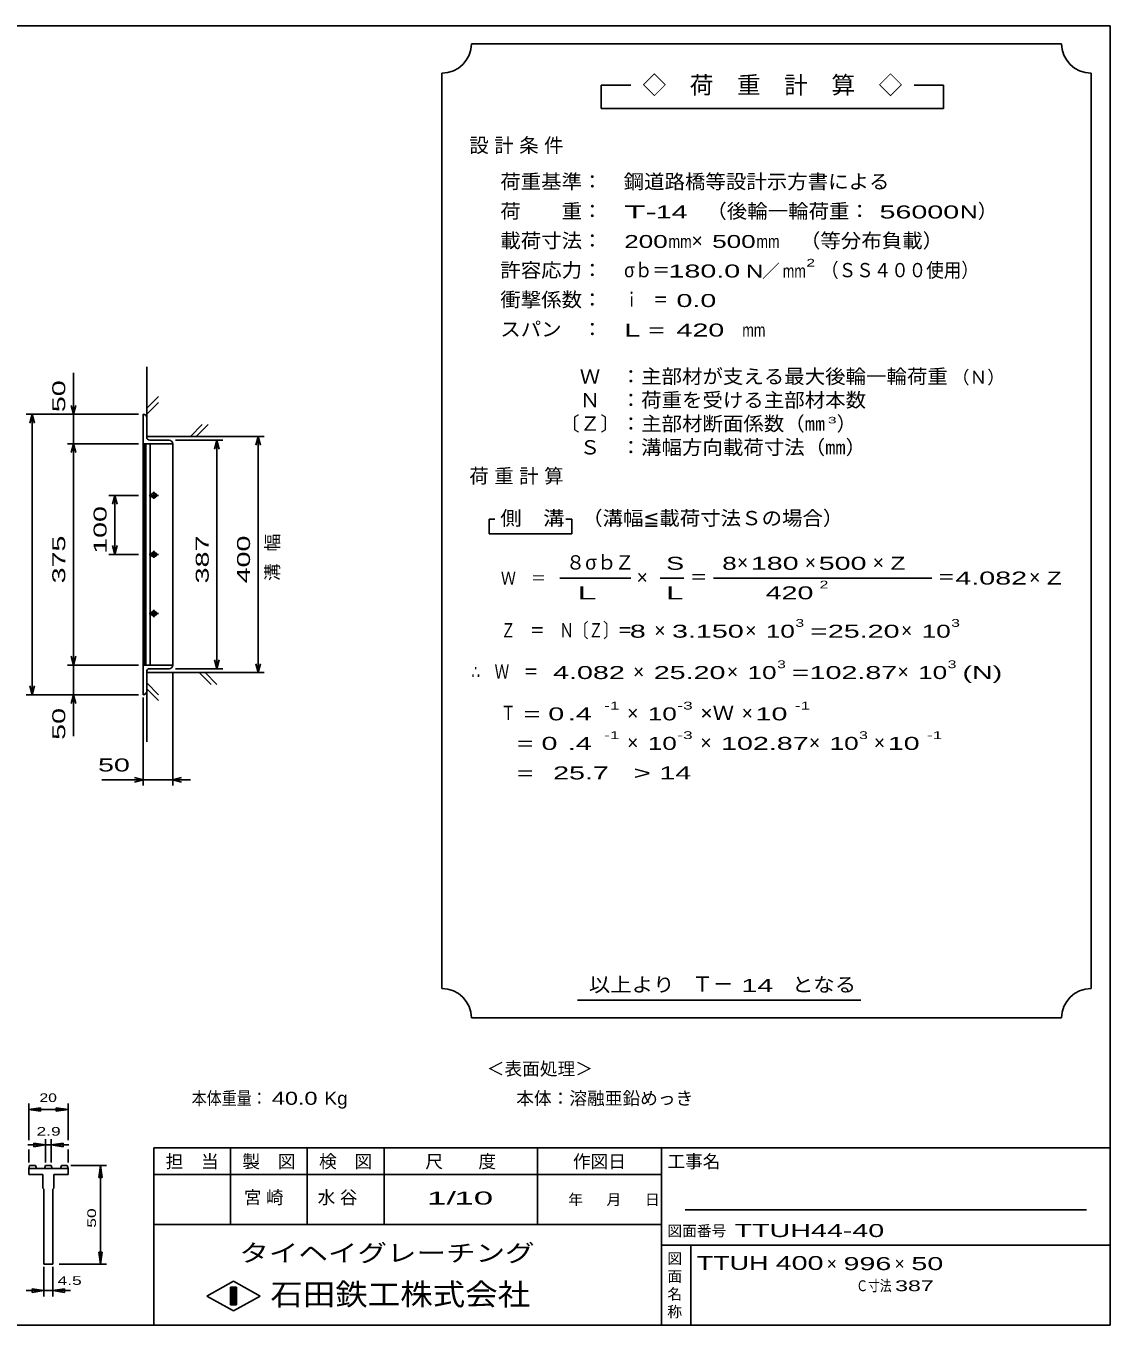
# Model space of a CAD drawing. Units: millimetres, scale not verified, with parts at other scales. Extents: x -1820 to 1736, y -1282 to 1048.
# Drawn here: x -101 to 1736, y -1152 to 1048 of the extents above; entities that cross this region are included whole.
import ezdxf
from ezdxf.enums import TextEntityAlignment as Align

# ---------------------------------------------------------------- set-up
doc = ezdxf.new("R2010")
doc.units = ezdxf.units.MM
doc.header["$LTSCALE"] = 10
for name, color, linetype, lineweight in [('0_2', 150, 'Continuous', 25), ('16', 3, 'Continuous', 25), ('22', 2, 'Continuous', 25), ('32', 4, 'Continuous', 25)]:
    doc.layers.add(name, color=color, linetype=linetype, lineweight=lineweight)
doc.styles.add('ベクトル', font='')
doc.styles.get('ベクトル').set_extended_font_data('ベクトル')

msp = doc.modelspace()

# ---------------------------------------------------------------- linework, layer by layer
at = {"layer": '0_2'}
for p, q in [((-1724, 1048.5), (1736, 1048.5)), ((1736, 1048.5), (1736, -1151.5)), ((1736, -851.5), (116, -851.5)), ((116, -851.5), (116, -1151.5)), ((246, -851.5), (246, -981.5)), ((376, -981.5), (376, -851.5)), ((506, -851.5), (506, -981.5)), ((766, -981.5), (766, -851.5)), ((976, -851.5), (976, -1151.5)), ((976, -896.5), (116, -896.5)), ((1696, -956.5), (1016, -956.5)), ((116, -981.5), (976, -981.5)), ((976, -1016.5), (1736, -1016.5)), ((1026, -1151.5), (1026, -1016.5)), ((206, -1102.5), (251, -1077.5)), ((251, -1077.5), (296, -1102.5)), ((246, -1087.5), (256, -1087.5)), ((246, -1117.5), (246, -1087.5)), ((246, -1087.5), (248, -1087.5)), ((248, -1087.5), (248, -1117.5)), ((250, -1117.5), (250, -1087.5)), ((250, -1087.5), (252, -1087.5)), ((252, -1087.5), (252, -1117.5)), ((254, -1117.5), (254, -1087.5)), ((254, -1087.5), (256, -1087.5)), ((256, -1087.5), (256, -1117.5)), ((256, -1087.5), (256, -1117.5)), ((251, -1127.5), (206, -1102.5)), ((256, -1117.5), (246, -1117.5)), ((248, -1117.5), (250, -1117.5)), ((296, -1102.5), (251, -1127.5)), ((252, -1117.5), (254, -1117.5)), ((1736, -1151.5), (-1724, -1151.5))]:
    msp.add_line(p, q, dxfattribs=at)
at = {"layer": '16'}
for p, q in [((98, 391), (98, 341)), ((104, 352), (104, 385)), ((98, 341), (148, 341)), ((98, 341), (98, -34)), ((148, 341), (98, 341)), ((99.5, 341), (99.5, -34)), ((102.5, -34), (102.5, 341)), ((142, 347), (109, 347)), ((110, 341), (110, -34)), ((148, -34), (148, 341)), ((108, 253.5), (124, 253.5)), ((118, 256.5), (114, 256.5)), ((114, 250.5), (118, 250.5)), ((116, 259.5), (116, 247.5)), ((118, 156.5), (114, 156.5)), ((116, 159.5), (116, 147.5)), ((108, 153.5), (124, 153.5)), ((114, 150.5), (118, 150.5)), ((108, 53.5), (124, 53.5)), ((118, 56.5), (114, 56.5)), ((114, 50.5), (118, 50.5)), ((116, 59.5), (116, 47.5)), ((98, -34), (148, -34)), ((98, -84), (98, -34)), ((98, -34), (148, -34)), ((142, -40), (109, -40)), ((104, -45), (104, -78))]:
    msp.add_line(p, q, dxfattribs=at)
for centre, radius, start, end in [((98, 385), 6, 0, 90), ((109, 352), 5, 180, 270), ((142, 341), 6, 0, 90), ((114, 253.5), 3, 90, 270), ((116, 253.5), 4, 46.6, 133.4), ((116, 253.5), 4, 226.6, 313.4), ((118, 253.5), 3, 270, 90), ((114, 153.5), 3, 90, 270), ((116, 153.5), 4, 46.6, 133.4), ((118, 153.5), 3, 270, 90), ((116, 153.5), 4, 226.6, 313.4), ((114, 53.5), 3, 90, 270), ((116, 53.5), 4, 46.6, 133.4), ((116, 53.5), 4, 226.6, 313.4), ((118, 53.5), 3, 270, 90), ((109, -45), 5, 90, 180), ((142, -34), 6, 270, 0), ((98, -78), 6, 270, 0)]:
    msp.add_arc(centre, radius, start, end, dxfattribs=at)
at = {"layer": '22', "color": 4}
for p, q in [((1654, 1018.5), (654, 1018.5)), ((604, 968.5), (604, -581.5)), ((1704, -581.5), (1704, 968.5)), ((924, 948.5), (874, 948.5)), ((874, 948.5), (874, 908.5)), ((1454, 948.5), (1404, 948.5)), ((1454, 908.5), (1454, 948.5)), ((874, 908.5), (1454, 908.5)), ((104, 353.5), (104, 471)), ((-20, 391), (-20, 461)), ((104, 401), (124, 421)), ((-20, 391), (-24, 406)), ((-16, 406), (-20, 391)), ((104, 391), (124, 411)), ((-100, 391), (90, 391)), ((-94, 376), (-90, 391)), ((-86, 376), (-90, 391)), ((-90, -84), (-90, 391)), ((90, 391), (-30, 391)), ((-20, 391), (-20, 341)), ((104, 353.5), (303, 353.5)), ((178, 353.5), (198, 373.5)), ((188, 353.5), (208, 373.5)), ((289, 338.5), (293, 353.5)), ((297, 338.5), (293, 353.5)), ((293, -46.5), (293, 353.5)), ((-30, 341), (90, 341)), ((-24, 326), (-20, 341)), ((-16, 326), (-20, 341)), ((-20, -34), (-20, 341)), ((153, 347), (233, 347)), ((219, 332), (223, 347)), ((227, 332), (223, 347)), ((223, -40), (223, 347)), ((90, 253.5), (40, 253.5)), ((50, 253.5), (46, 238.5)), ((54, 238.5), (50, 253.5)), ((50, 253.5), (50, 153.5)), ((694, 213.5), (684, 213.5)), ((684, 213.5), (684, 188.5)), ((824, 213.5), (814, 213.5)), ((824, 188.5), (824, 213.5)), ((684, 188.5), (824, 188.5)), ((50, 153.5), (46, 168.5)), ((54, 168.5), (50, 153.5)), ((40, 153.5), (90, 153.5)), ((804, 113.5), (924, 113.5)), ((974, 113.5), (1014, 113.5)), ((1064, 113.5), (1434, 113.5)), ((-20, -34), (-24, -19)), ((-20, -34), (-16, -19)), ((-30, -34), (90, -34)), ((-20, -84), (-20, -34)), ((153, -40), (233, -40)), ((223, -40), (219, -25)), ((223, -40), (227, -25)), ((293, -46.5), (289, -31.5)), ((293, -46.5), (297, -31.5)), ((104, -46.5), (303, -46.5)), ((104, -164), (104, -46.5)), ((124, -84), (104, -64)), ((148, -238), (148, -48)), ((213, -66.5), (193, -46.5)), ((223, -66.5), (203, -46.5)), ((-100, -84), (90, -84)), ((-90, -84), (-94, -69)), ((-90, -84), (-86, -69)), ((-30, -84), (90, -84)), ((-24, -99), (-20, -84)), ((-16, -99), (-20, -84)), ((-20, -154), (-20, -84)), ((124, -94), (104, -74)), ((98, -238), (98, -89)), ((28, -228), (98, -228)), ((98, -228), (83, -224)), ((83, -232), (98, -228)), ((98, -228), (148, -228)), ((148, -228), (163, -224)), ((163, -232), (148, -228)), ((148, -228), (178, -228)), ((834, -601.5), (1314, -601.5)), ((654, -631.5), (1654, -631.5))]:
    msp.add_line(p, q, dxfattribs=at)
for centre, start, end in [((604, 1018.5), 270, 0), ((1704, 1018.5), 180, 270), ((604, -631.5), 0, 90), ((1704, -631.5), 90, 180)]:
    msp.add_arc(centre, 50, start, end, dxfattribs=at)
at = {"layer": '32'}
for p, q in [((-96, -838.5), (-96, -776.5)), ((-96, -786.5), (-76, -783.5)), ((-76, -789.5), (-96, -786.5)), ((-96, -786.5), (-29.33, -786.5)), ((-76, -789.5), (-76, -783.5)), ((-29.33, -786.5), (-49.33, -783.5)), ((-49.33, -789.5), (-49.33, -783.5)), ((-49.33, -789.5), (-29.33, -786.5)), ((-29.33, -838.5), (-29.33, -776.5)), ((-67.5, -846.5), (-97.5, -846.5)), ((-96, -876.5), (-96, -854.5)), ((-67.5, -846.5), (-87.5, -843.5)), ((-87.5, -843.5), (-87.5, -849.5)), ((-87.5, -849.5), (-67.5, -846.5)), ((-67.5, -876.5), (-67.5, -836.5)), ((-67.5, -846.5), (-57.83, -846.5)), ((-57.83, -836.5), (-57.83, -876.5)), ((-57.83, -846.5), (-37.83, -843.5)), ((-37.83, -849.5), (-57.83, -846.5)), ((-57.83, -846.5), (-27.83, -846.5)), ((-37.83, -843.5), (-37.83, -849.5)), ((-29.33, -876.5), (-29.33, -854.5)), ((-96, -886.5), (-94.33, -881.5)), ((-96, -886.5), (-96, -896.5)), ((-29.33, -886.5), (-96, -886.5)), ((-96, -896.5), (-71.83, -896.5)), ((-94.33, -881.5), (-84.67, -881.5)), ((-84.67, -881.5), (-83, -886.5)), ((-71.83, -896.5), (-71.83, -919.83)), ((-69.17, -886.5), (-67.5, -881.5)), ((-67.5, -881.5), (-57.83, -881.5)), ((-57.83, -881.5), (-56.17, -886.5)), ((-53.5, -919.83), (-53.5, -896.5)), ((-53.5, -896.5), (-29.33, -896.5)), ((-42.33, -886.5), (-40.67, -881.5)), ((-40.67, -881.5), (-31, -881.5)), ((-31, -881.5), (-29.33, -886.5)), ((-29.33, -896.5), (-29.33, -886.5)), ((-24.33, -881.5), (35.67, -881.5)), ((22.67, -901.5), (25.67, -881.5)), ((22.67, -901.5), (28.67, -901.5)), ((28.67, -901.5), (25.67, -881.5)), ((25.67, -1048.17), (25.67, -881.5)), ((-71.83, -919.83), (-70.17, -921.5)), ((-70.17, -921.5), (-70.17, -1048.17)), ((-55.17, -921.5), (-53.5, -919.83)), ((-55.17, -1048.17), (-55.17, -921.5)), ((25.67, -1048.17), (22.67, -1028.17)), ((22.67, -1028.17), (28.67, -1028.17)), ((28.67, -1028.17), (25.67, -1048.17)), ((-70.17, -1048.17), (-55.17, -1048.17)), ((-70.17, -1103.17), (-70.17, -1053.17)), ((-55.17, -1103.17), (-55.17, -1053.17)), ((-44.33, -1048.17), (35.67, -1048.17)), ((-100.17, -1093.17), (-70.17, -1093.17)), ((-70.17, -1093.17), (-90.17, -1090.17)), ((-90.17, -1096.17), (-90.17, -1090.17)), ((-90.17, -1096.17), (-70.17, -1093.17)), ((-70.17, -1093.17), (-55.17, -1093.17)), ((-55.17, -1093.17), (-35.17, -1090.17)), ((-35.17, -1096.17), (-55.17, -1093.17)), ((-55.17, -1093.17), (-25.17, -1093.17)), ((-35.17, -1096.17), (-35.17, -1090.17))]:
    msp.add_line(p, q, dxfattribs=at)

# ---------------------------------------------------------------- texts
at = {"layer": '0_2', "style": 'ベクトル'}
for s, height, p in [('担\u3000当', 21.99, (136, -874.5)), ('製\u3000図', 21.99, (266, -874.5)), ('検\u3000図', 21.99, (396, -874.5)), ('尺\u3000\u3000度', 21.99, (576, -874.5)), ('作図日', 21.99, (826, -874.5)), ('工事名', 21.99, (986, -874.5)), ('年', 18.33, (818, -939)), ('月', 18.33, (883, -939)), ('日', 18.33, (948, -939)), ('図面番号', 18.33, (986, -992)), ('図', 18.33, (986, -1039)), ('面', 18.33, (986, -1069)), ('名', 18.33, (986, -1099)), ('称', 18.33, (986, -1129))]:
    msp.add_text(s, height=height, dxfattribs=at).set_placement(p, align=Align.MIDDLE_LEFT)
at = {"layer": '0_2', "color": 222, "style": 'ベクトル'}
for s, height, width, p in [('タイヘイグレーチング', 29.33, 1.25, (261, -1029.5)), ('石田鉄工株式会社', 36.66, 1.1, (313.5, -1099.5))]:
    msp.add_text(s, height=height, dxfattribs=dict(at, width=width)).set_placement(p, align=Align.MIDDLE_LEFT)
at = {"layer": '22', "style": 'ベクトル'}
for s, height, p in [('◇\u3000荷\u3000重\u3000計\u3000算\u3000◇', 29.33, (944, 948.5)), ('）', 24.19, (1512, 735)), ('×', 24.19, (1027, 685)), ('／', 21.99, (1146.5, 633.5)), ('（Ｎ）', 21.99, (1468, 453.5)), ('）', 24.19, (1273, 375)), ('σｂ', 24.19, (847, 140)), ('８', 24.19, (814, 140)), ('Ｚ', 24.19, (897, 140)), ('×', 24.19, (1104, 140)), ('×', 24.19, (1219, 140)), ('×', 24.19, (1334, 140)), ('×', 24.19, (934, 115)), ('×', 24.19, (1599, 115)), ('×', 24.19, (964, 25)), ('×', 24.19, (1118, 25)), ('×', 24.19, (1382, 25)), ('×', 24.19, (928, -45)), ('×', 24.19, (1087, -45)), ('×', 24.19, (1376, -45)), ('×', 24.19, (918, -115)), ('×', 24.19, (1112, -115)), ('×', 24.19, (918, -165)), ('×', 24.19, (1042, -165)), ('×', 24.19, (1226, -165)), ('×', 24.19, (1336, -165)), ('Ｔ－', 25.66, (1028, -574)), ('＜表面処理＞', 21.99, (680, -717.5)), ('本体：', 21.99, (730, -767.5)), ('溶融亜鉛めっき', 21.99, (820, -767.5)), ('×', 21.99, (1256, -1047.5)), ('×', 21.99, (1371, -1047.5))]:
    msp.add_text(s, height=height, dxfattribs=at).set_placement(p, align=Align.MIDDLE_LEFT)
for s, height, width, p in [('荷重基準：\u3000', 24.19, 1.05, (703, 785)), ('鋼道路橋等設計示方書による', 24.19, 1.05, (912, 785)), ('荷\u3000\u3000重：\u3000', 24.19, 1.05, (703, 735)), ('（後輪一輪荷重：', 24.19, 1.05, (1052, 735)), ('T-', 21.99, 2, (913, 733.5)), (' 14 ', 21.99, 1.65, (953, 733.5)), (' 56000', 21.99, 1.65, (1332, 733.5)), ('N', 21.99, 1.4, (1482, 733.5)), ('載荷寸法：\u3000', 24.19, 1.05, (703, 685)), ('200', 21.99, 1.5, (913, 683.5)), ('mm', 21.99, 0.8, (988, 683.5)), ('500', 21.99, 1.5, (1062, 683.5)), ('mm', 21.99, 0.8, (1137, 683.5)), ('\u3000（等分布負載）', 24.19, 1.05, (1176, 685)), ('許容応力：\u3000', 24.19, 1.05, (703, 635)), ('σｂ＝', 24.19, 0.9, (913, 635)), ('180.0', 21.99, 1.65, (988, 633.5)), ('N', 21.99, 1.4, (1119, 633.5)), ('mm', 21.99, 0.8, (1181.5, 633.5)), ('2', 13.2, 1.5, (1221.5, 647.5)), ('（ＳＳ４００使用）', 24.19, 0.9, (1246.5, 635)), ('衝撃係数：\u3000', 24.19, 1.05, (703, 585)), ('ｉ\u3000＝', 24.19, 0.75, (913, 585)), (' 0.0', 21.99, 1.65, (988, 583.5)), ('スパン\u3000：\u3000', 24.19, 1.05, (703, 535)), ('L =', 21.99, 1.65, (913, 533.5)), (' 420 ', 21.99, 1.65, (988, 533.5)), ('mm', 21.99, 0.8, (1113, 533.5)), ('\u3000Ｗ\u3000：主部材が支える最大後輪一輪荷重', 24.19, 1.05, (803, 455)), ('\u3000Ｎ\u3000：荷重を受ける主部材本数', 24.19, 1.05, (803, 415)), ('〔Ｚ〕：主部材断面係数（㎜', 24.19, 1.05, (803, 375)), ('3', 11, 1.8, (1258, 381)), ('\u3000Ｓ\u3000：溝幅方向載荷寸法（㎜）', 24.19, 1.05, (803, 335)), ('側\u3000溝', 24.19, 1.1, (703, 215)), ('\u3000（溝幅≦載荷寸法Ｓの場合）', 24.19, 1.05, (807, 215)), ('S', 21.99, 1.55, (984, 138.5)), ('8', 21.99, 1.5, (1079, 138.5)), (' 180 ', 21.99, 1.65, (1114, 138.5)), (' 500 ', 21.99, 1.65, (1229, 138.5)), ('Z', 21.99, 1.4, (1364, 138.5)), ('Ｗ\u3000＝', 21.99, 0.85, (704, 113.5)), ('＝', 24.19, 0.9, (1024, 115)), ('＝', 24.19, 0.9, (1444, 115)), ('4.082', 21.99, 1.65, (1474, 113.5)), ('Z', 21.99, 1.4, (1629, 113.5)), ('L', 21.99, 1.8, (984, 88.5)), (' 420 ', 21.99, 1.65, (1139, 88.5)), ('2', 13.2, 1.5, (1244, 102.5)), ('3', 13.2, 1.5, (1203, 37.5)), ('3', 13.2, 1.5, (1467, 37.5)), ('Ｚ\u3000＝\u3000Ｎ〔Ｚ〕＝', 24.19, 0.75, (704, 25)), (' 8 ', 21.99, 1.65, (909, 23.5)), ('3.150', 21.99, 1.65, (994, 23.5)), ('10', 21.99, 1.5, (1153, 23.5)), ('=', 21.99, 1.7, (1228, 23.5)), ('25.20', 21.99, 1.65, (1258, 23.5)), ('10', 21.99, 1.5, (1417, 23.5)), ('∴\u3000Ｗ\u3000＝', 24.19, 0.75, (654, -45)), (' 4.082', 21.99, 1.65, (779, -46.5)), ('25.20', 21.99, 1.65, (963, -46.5)), ('10', 21.99, 1.5, (1122, -46.5)), ('3', 13.2, 1.5, (1172, -32.5)), ('=', 21.99, 1.7, (1197, -46.5)), ('102.87', 21.99, 1.65, (1227, -46.5)), ('10', 21.99, 1.5, (1411, -46.5)), ('3', 13.2, 1.5, (1461, -32.5)), ('(N)', 21.99, 1.65, (1486, -46.5)), ('Ｔ', 24.19, 0.75, (704, -115)), (' = 0', 21.99, 1.65, (729, -116.5)), (' .4 ', 21.99, 1.65, (804, -116.5)), ('-1', 13.2, 1.65, (879, -102.5)), ('10', 21.99, 1.5, (953, -116.5)), ('-3', 13.2, 1.65, (1003, -102.5)), ('×Ｗ', 24.19, 1.1, (1042, -115)), (' 10 ', 21.99, 1.65, (1122, -116.5)), ('-1', 13.2, 1.65, (1202, -102.5)), ('-1', 13.2, 1.65, (879, -152.5)), ('-3', 13.2, 1.65, (1003, -152.5)), ('3', 13.2, 1.5, (1311, -152.5)), ('-1', 13.2, 1.65, (1426, -152.5)), ('  = 0', 21.99, 1.65, (704, -166.5)), (' .4 ', 21.99, 1.65, (804, -166.5)), ('10', 21.99, 1.5, (953, -166.5)), ('102.87', 21.99, 1.65, (1077, -166.5)), ('10', 21.99, 1.5, (1261, -166.5)), (' 10 ', 21.99, 1.65, (1346, -166.5)), (' 50 ', 21.99, 1.65, (8, -203)), ('  =', 21.99, 1.65, (704, -216.5)), (' 25.7', 21.99, 1.65, (779, -216.5)), ('>', 21.99, 1.7, (929, -216.5)), (' 14 ', 21.99, 1.65, (959, -216.5)), ('以上より\u3000', 24.19, 1.1, (853, -575)), (' 14 ', 21.99, 1.65, (1098, -576.5)), ('となる', 24.19, 1.1, (1197, -575)), ('本体重量：', 21.99, 0.85, (180, -767.5)), (' 40.0', 21.99, 1.35, (305, -767.5)), ('Kg', 21.99, 1.1, (405, -767.5)), ('1/', 21.99, 2, (579, -936.5)), (' 10 ', 21.99, 2, (609, -936.5)), ('TTUH44-40                ', 21.99, 1.65, (1100, -991.5)), ('TTUH', 23.46, 1.45, (1036, -1046.5)), (' 400 ', 23.46, 1.55, (1156, -1046.5)), (' 996 ', 21.99, 1.65, (1271, -1047.5)), (' 50 ', 21.99, 1.65, (1386, -1047.5)), ('Ｃ寸法：', 18.33, 0.8, (1306, -1085)), (' 387 ', 18.33, 1.6, (1361, -1085))]:
    msp.add_text(s, height=height, dxfattribs=dict(at, width=width)).set_placement(p, align=Align.MIDDLE_LEFT)
at = {"layer": '22', "style": 'ベクトル', "width": 1.65}
for s, p in [(' 50 ', (-45, 381)), (' 100 ', (25, 141)), (' 375 ', (-45, 91)), (' 387 ', (198, 91)), (' 400 ', (268, 91)), (' 50 ', (-45, -174))]:
    msp.add_text(s, height=21.99, rotation=90, dxfattribs=at).set_placement(p, align=Align.MIDDLE_LEFT)
at = {"layer": '22', "attachment_point": 4, "style": 'ベクトル'}
for s, insert, char_height in [('\\T1.28;設計条件', (650.5, 845), 24.19), ('\\T1.28;荷重計算', (650.5, 285), 24.19), ('\\T1.5;\\W2;\\~L\\~', (809, 88.5), 21.99), ('\\T1.25;宮崎\u3000', (268.5, -936.5), 21.99), ('\\T1.25;水谷\u3000', (393.5, -936.5), 21.99)]:
    msp.add_mtext(s, dxfattribs=dict(at, insert=insert, char_height=char_height))
at = {"layer": '22', "insert": (318, 108.5), "char_height": 21.99, "attachment_point": 4, "rotation": 90, "style": 'ベクトル'}
msp.add_mtext('\\T1.67;溝幅', dxfattribs=at)
at = {"layer": '32', "color": 2, "style": 'ベクトル'}
for s, width, p in [('20', 1.35, (-77.67, -766.5)), ('2.9', 1.5, (-82.67, -823.5)), (' 4.5 ', 1.5, (-55.17, -1076.17))]:
    msp.add_text(s, height=14.66, dxfattribs=dict(at, width=width)).set_placement(p, align=Align.MIDDLE_LEFT)
at = {"layer": '32', "color": 2, "style": 'ベクトル', "width": 1.5}
msp.add_text(' 50 ', height=14.66, rotation=90, dxfattribs=at).set_placement((10.67, -994.83), align=Align.MIDDLE_LEFT)

doc.saveas('drawing.dxf')
